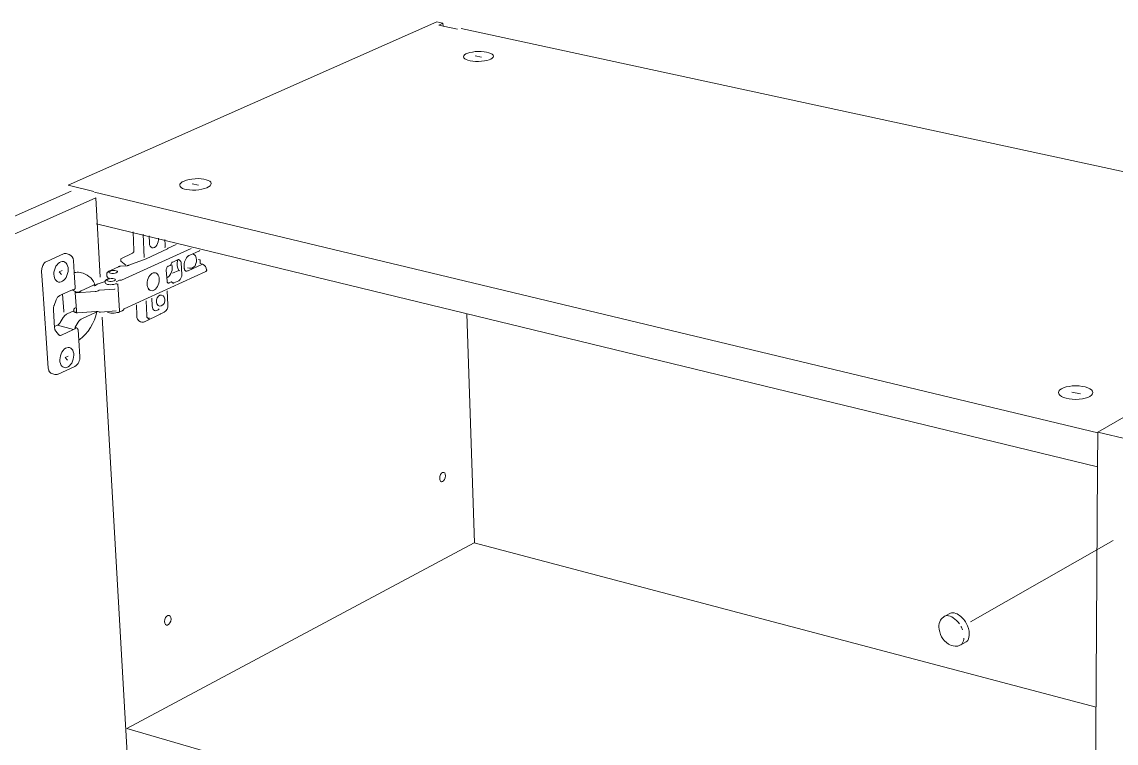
# Model space of a CAD drawing. Header units: metres. Extents: x -11.5 to 7.4, y -3.8 to 5.9.
# Drawn here: x 4.2302 to 4.4628, y -2.3817 to -2.2284 of the extents above; entities that cross this region are included whole.
import ezdxf

# ---------------------------------------------------------------- set-up
doc = ezdxf.new("R2010")
doc.units = ezdxf.units.M
doc.header["$MEASUREMENT"] = 0
doc.layers.add('PDF21_Geometry_Num_Penna__1_Num_Penna__255', color=255, linetype='Continuous', lineweight=18)
doc.layers.add('PDF21_Geometry_Num_Penna__7_Num_Penna__7', color=7, linetype='Continuous', lineweight=18)

msp = doc.modelspace()

# ---------------------------------------------------------------- linework, layer by layer
at = {"layer": 'PDF21_Geometry_Num_Penna__1_Num_Penna__255', "color": 255, "linetype": 'Continuous', "lineweight": 18, "flags": 128}
msp.add_lwpolyline([(4.462202347763844, -2.338647417170725), (4.431847186604298, -2.355934957250742)], dxfattribs=at)
at = {"layer": 'PDF21_Geometry_Num_Penna__7_Num_Penna__7', "color": 7, "linetype": 'Continuous', "lineweight": 18, "flags": 128}
for points in [[(4.240025025170386, -2.26313985980972), (4.3184024960036, -2.228390331760874)], [(4.319724368738543, -2.228676328018025), (4.3184024960036, -2.228391314565882)], [(4.318836650115616, -2.229078172415423), (4.319724860141045, -2.228676450868651)], [(4.319753238635633, -2.229271293599375), (4.318836772966241, -2.229078418116675)], [(4.319753238635633, -2.229271293599375), (4.319724982991669, -2.228676696569904)], [(4.322841211968857, -2.229939109601897), (4.31975274723313, -2.229272030703131)], [(4.32360669421899, -2.229794391564559), (4.530471177693533, -2.274520618944688), (4.530463806655979, -2.274851087128423)], [(4.327880053241755, -2.235903384639879), (4.326586436150773, -2.23562819923781)], [(4.245486104044584, -2.264452395897091), (4.240025393722263, -2.263140351212224)], [(4.267760028180227, -2.263103864576324), (4.266392700713693, -2.262839735730588)], [(4.240699352256085, -2.264409152476766), (4.043073235851018, -2.35179894522776)], [(4.245958833253137, -2.265796136043447), (4.0488744881084, -2.353523768015732)], [(4.458948771786874, -2.31575444873105), (4.245649372526437, -2.264595762577545)], [(4.246868173586227, -2.282676057746649), (4.245959078954391, -2.265796381744699)], [(4.45890552836655, -2.323010375249996), (4.246036106296847, -2.271322202898758)], [(4.253749774247982, -2.277586847717123), (4.253824713129799, -2.277531564935458), (4.253886138442759, -2.277463997091199), (4.253936507199386, -2.277368173602979), (4.253984418943498, -2.277257608039648), (4.253999161018609, -2.277143356957538), (4.254006532056163, -2.27702787736917), (4.253828398648574, -2.273040146051678)], [(4.256180373881888, -2.278520143922267), (4.25596415678026, -2.273555750128682)], [(4.25730568561535, -2.275396175355648), (4.257245488808648, -2.273867913569154)], [(4.260626583735327, -2.274693101223485), (4.260676952491957, -2.275777872250393)], [(4.529787022557763, -2.274709931759237), (4.458948894637501, -2.315635160773279), (4.45890343990591, -2.323226100949119)], [(4.266181151935852, -2.276600602892206), (4.251405907155979, -2.283309475573913)], [(4.256597943159402, -2.278745697671464), (4.261169214950034, -2.276679350143423)], [(4.260676952491957, -2.275777749399768), (4.260676952491957, -2.275876029900507), (4.260672038466918, -2.275981681438801), (4.260659753404326, -2.276079961939541), (4.26065483937929, -2.27617824244028), (4.260629040747844, -2.276283893978574), (4.260598328091364, -2.276411658629535)], [(4.261238871254934, -2.276552199745592), (4.261168846398155, -2.276679964396553), (4.261194645029599, -2.276672593358997)], [(4.262968362366689, -2.275753670677087), (4.261279166260234, -2.276519030076593), (4.261254596135052, -2.276528858126666), (4.261238625553682, -2.276552199745592)], [(4.26575166614762, -2.278054662900642), (4.267964205920514, -2.277044830755547)], [(4.26796396021926, -2.277044585054295), (4.268047498644888, -2.277008958372777)], [(4.235480534816208, -2.279309704895081), (4.235326971533803, -2.279395700333227), (4.235183236301472, -2.279501351871522), (4.235037044056622, -2.279641401585075), (4.234901908368107, -2.279798650386258), (4.234782743260959, -2.27997432678133), (4.234669720685112, -2.280168430770289), (4.234587410765741, -2.280379733846878), (4.234508786365149, -2.280598407961023), (4.234455960596001, -2.280825681618983), (4.234415419889446, -2.281056640795719), (4.234403134826856, -2.281275314909864), (4.234400677814337, -2.281492760517749), (4.234664806660073, -2.285217591495763)], [(4.239617161092319, -2.277673211707148), (4.239483253910063, -2.277648641581964), (4.239335833158952, -2.277648641581964), (4.239194554939139, -2.27767075469463), (4.239048362694293, -2.277730951501333), (4.235480780517459, -2.279309582044455)], [(4.251234776234067, -2.278781201502356), (4.251251975321695, -2.279264004462237), (4.25233183232357, -2.280106759756075)], [(4.251235144785946, -2.27878169290486), (4.253749897098606, -2.277586356314619)], [(4.25253072748694, -2.280233050199525), (4.252583553256086, -2.280233050199525), (4.252653578112865, -2.280217079618156), (4.252719917450861, -2.2802097085806), (4.252785028282601, -2.280202337543044), (4.252845225089304, -2.280182681442897), (4.252898050858454, -2.280166710861526), (4.252948419615082, -2.280151968786415), (4.256598311711281, -2.278745329119586)], [(4.261993788351235, -2.279847053532872), (4.261986417313681, -2.279829854445242), (4.261960618682236, -2.279804055813799), (4.262020815488937, -2.279688576225431), (4.262096982877011, -2.279585381699654), (4.262174378771343, -2.279499386261507), (4.262267745247042, -2.279451474517397)], [(4.262267745247042, -2.279451228816145), (4.263318118098695, -2.278965968843746)], [(4.263248707495046, -2.279129974429354), (4.263292933720383, -2.279094347747836), (4.26330890430175, -2.279034150941133), (4.263318732351825, -2.278966583096875), (4.263394899739898, -2.278940784465432), (4.263472295634232, -2.278940784465432), (4.263548463022303, -2.27895921205932), (4.263613573854043, -2.278994838740837)], [(4.263268240744571, -2.279117689366762), (4.263359150207753, -2.279145945010724)], [(4.263613819555294, -2.278995207292716), (4.263882862426067, -2.279189311281675)], [(4.263882493874188, -2.279189802684179), (4.26394269068089, -2.279259827540956), (4.264002887487594, -2.279353194016658), (4.264036057156593, -2.279461302567471), (4.264048342219187, -2.279580467674617)], [(4.264048096517936, -2.279580836226494), (4.264211487850414, -2.282196326052416)], [(4.267841478145213, -2.278911546016462), (4.268002412465174, -2.278954543735535), (4.267985213377546, -2.278954543735535), (4.267969242796175, -2.278954543735535)], [(4.268121946124198, -2.279777765779851), (4.268086319442681, -2.279048033061863), (4.268086319442681, -2.279030833974233), (4.268076491392607, -2.279025919949196), (4.268076491392607, -2.279014863392863), (4.268069120355053, -2.27900503534279), (4.268060520811236, -2.278997664305234), (4.26805314977368, -2.278980465217605), (4.268045778736125, -2.27897186567379), (4.26803595068605, -2.278966951648753), (4.268018751598422, -2.278966951648753), (4.268018751598422, -2.278954666586161), (4.268002781017051, -2.278954666586161)], [(4.238791727736736, -2.281250867635304), (4.238134476888042, -2.281543252125004), (4.238645535491885, -2.282129249610661)], [(4.242868402907396, -2.281744972852771), (4.242576018417695, -2.281674947995994), (4.24226397782785, -2.281639321314477), (4.241956851263039, -2.281629493264403), (4.241647267685712, -2.28164914936455), (4.241322942033273, -2.281699518121179)], [(4.241323187734526, -2.281699395270553), (4.241539404836152, -2.284904568100909)], [(4.248267073663623, -2.282361805845535), (4.248252331588514, -2.282054679280725)], [(4.248771006931163, -2.281603448931706), (4.248780834981238, -2.281723842545112)], [(4.250772612179341, -2.280442510516726), (4.249008477191074, -2.281243496597749), (4.249028133291223, -2.281233668547676), (4.249044103872592, -2.281233668547676)], [(4.250520154143068, -2.281505045580341), (4.250529982193141, -2.281625439193747)], [(4.251163154319155, -2.280350986800412), (4.251093129462379, -2.280358357837968), (4.251029247136898, -2.280365728875523), (4.250969050330193, -2.280375556925597), (4.250908853523491, -2.280391527506967), (4.250848656716791, -2.280406269582078), (4.250800744972679, -2.280425925682226), (4.250772489328718, -2.280441896263596)], [(4.251163154319155, -2.280358112136716), (4.251035389668194, -2.280375311224345), (4.250916224561047, -2.280401109855789), (4.250817944060309, -2.280441650562344)], [(4.252530481785687, -2.280233050199525), (4.251163154319155, -2.280350986800412)], [(4.25195984062827, -2.289411220462303), (4.269322319590103, -2.281440671852358)], [(4.252948788166959, -2.280151968786415), (4.25296475874833, -2.28014459774886), (4.25298195783596, -2.280151968786415), (4.252888591360254, -2.280182681442897), (4.252780482809445, -2.2802097085806), (4.252660089196038, -2.280226907668229), (4.252543381101411, -2.280240421237081)], [(4.260912088589976, -2.281157255458351), (4.260912088589976, -2.281023348276094), (4.260940344233939, -2.280878384537504), (4.26098457045927, -2.280734649305173), (4.261043538759711, -2.28061057017299), (4.261120934654045, -2.280500004609658), (4.261214301129748, -2.280417694690289), (4.26130521059293, -2.280358726389845)], [(4.261521550545183, -2.283899649980851), (4.261425727056961, -2.283925448612295), (4.261332360581259, -2.283925448612295), (4.26124022261182, -2.283889821930777), (4.261176340286337, -2.283823482592778), (4.261116143479633, -2.283728887610816), (4.261073145760559, -2.283617093541226), (4.26105840368545, -2.283491785902783), (4.2609122114406, -2.281157624010229)], [(4.261305579144809, -2.280358112136716), (4.261746612891876, -2.280159094122719)], [(4.261747104294379, -2.280159094122719), (4.261790102013453, -2.280133295491275), (4.26182327168245, -2.280089069265942), (4.261850298820157, -2.280041157521831)], [(4.261850298820157, -2.28004152607371), (4.261960864383489, -2.279804424365676)], [(4.262226958839237, -2.281841164892869), (4.26358322974944, -2.281224454750732)], [(4.265542328681047, -2.281306150416971), (4.268587795697702, -2.279914252825252), (4.268096393194005, -2.279782802655514)], [(4.245462148172528, -2.284406040260909), (4.24281103166509, -2.285596462826112)], [(4.245618168467452, -2.284211690570698), (4.245600969379822, -2.284254688289772), (4.245584998798449, -2.284297686008844), (4.245555514648229, -2.284324713146548), (4.245532173029304, -2.284355425803029), (4.245495317841527, -2.284379995928214), (4.245462148172528, -2.284405794559657)], [(4.245742861852763, -2.284492404250934), (4.245682665046061, -2.284348669018603), (4.245617554214322, -2.284211076317568)], [(4.246126401506899, -2.284241051870294), (4.245937211542975, -2.284374959052551), (4.245836474029717, -2.284442526896809), (4.24573573651646, -2.284500266690993), (4.245625170953129, -2.284543264410066)], [(4.246126770058778, -2.28424056046779), (4.246227507572035, -2.28417544963605), (4.246328245085293, -2.284115252829347), (4.246438810648623, -2.284072255110274), (4.247894590565823, -2.283628764350689)], [(4.247909578342185, -2.283870902934385), (4.247894836267076, -2.283561319357057)], [(4.248650367616506, -2.28296414246444), (4.248367811176882, -2.282599276105446), (4.248314985407735, -2.282523108717373), (4.248284272751253, -2.282445712823041), (4.248267073663623, -2.282362174397413)], [(4.24831989943277, -2.283316600910216), (4.248329727482844, -2.283434537511103)], [(4.24867014656728, -2.282983184311458), (4.248650490467131, -2.282990555349013), (4.248584151129133, -2.283023725018014), (4.2485067552348, -2.283048295143198), (4.2484465584281, -2.283071636762124)], [(4.248473462715175, -2.283072005314001), (4.248566829190878, -2.28304129265752), (4.248651596122766, -2.283004437469744)], [(4.248821375687792, -2.28287040743686), (4.248796805562609, -2.282898663080823), (4.248753807843535, -2.282930604243563), (4.248703439086906, -2.282963773912563), (4.248670269417904, -2.282983430012711)], [(4.250078628993498, -2.283218197558851), (4.250086000031052, -2.283336134159738)], [(4.250083420167909, -2.284115621381225), (4.250148530999649, -2.284095965281077), (4.250217327350166, -2.284089822749781)], [(4.250217818752672, -2.284089208496652), (4.250301357178298, -2.284089208496652), (4.250368925022554, -2.284106407584281)], [(4.250220275765189, -2.2836435064258), (4.250829614869771, -2.283367092517471), (4.2509733501021, -2.283316723760842), (4.251108485790619, -2.283299524673212), (4.251244849985394, -2.283321637785879)], [(4.250623348668844, -2.284120412555636), (4.250570522899698, -2.284135154630747), (4.250512783105513, -2.284135154630747), (4.250462414348885, -2.284135154630747)], [(4.250983178152177, -2.289826455577925), (4.25062322581822, -2.284120044003759)], [(4.251405538604102, -2.283309475573913), (4.251337970759844, -2.28332913167406), (4.251269174409327, -2.28332913167406)], [(4.261960618682236, -2.283691049618032), (4.261522041947686, -2.283899895682103)], [(4.262080643743763, -2.283710214315676), (4.262045017062244, -2.283690558215528), (4.26200447635569, -2.283684415684232), (4.261960250130358, -2.283690558215528)], [(4.262205337129073, -2.283846947062329), (4.262080029490633, -2.283710582867554)], [(4.262534085404049, -2.283899649980851), (4.262440718928348, -2.28393281964985), (4.262355951996458, -2.283930362637332), (4.262272413570832, -2.283897192968332), (4.262204845726572, -2.283846824211703)], [(4.263585072508828, -2.283424586610403), (4.262534699657179, -2.283900018532729)], [(4.263858538002133, -2.283139081755756), (4.263798341195432, -2.283232448231458), (4.26373814438873, -2.283317215163346), (4.263661977000657, -2.28337372645127), (4.263584581106324, -2.283424095207899)], [(4.264088882925742, -2.282716844154455), (4.263859152255264, -2.283139450307633)], [(4.264211242149162, -2.282196080351163), (4.264201414099087, -2.282329987533421), (4.264182986505201, -2.282465123221937), (4.264148588329942, -2.28258920235412), (4.264088391523238, -2.282716967005081)], [(4.234664683809447, -2.285216977242633), (4.23530473557051, -2.294567138381704)], [(4.240588909543378, -2.285516978471139), (4.238859172730367, -2.286299536958276)], [(4.241051933552484, -2.285372997537557), (4.24102859193356, -2.285365626500001), (4.24101139284593, -2.285365626500001), (4.2409610240893, -2.285372997537557), (4.240918026370226, -2.285382825587631), (4.240860286576043, -2.285401253181519), (4.240800089769341, -2.285423366294185), (4.240588786692749, -2.285516732769888)], [(4.241507955075916, -2.285742409369711), (4.240893701946293, -2.285389828073308)], [(4.241052056403111, -2.285373120388182), (4.241064341465702, -2.285373120388182), (4.241077855034556, -2.285373120388182), (4.241095054122184, -2.285373120388182), (4.241112253209815, -2.285373120388182), (4.241128223791184, -2.285373120388182), (4.241145422878812, -2.285373120388182), (4.241155250928886, -2.285368206363146), (4.241172450016515, -2.285368206363146), (4.241188420597886, -2.285368206363146), (4.241198248647958, -2.28536083532559), (4.241215447735589, -2.28536083532559), (4.241231418316961, -2.28536083532559), (4.241238789354515, -2.285351007275516), (4.241258445454664, -2.28534486474422), (4.241275644542291, -2.28534486474422), (4.241281787073589, -2.285335036694146), (4.241298986161217, -2.285327665656591), (4.241316185248849, -2.285317837606517), (4.241323556286403, -2.285308009556443), (4.241341983880291, -2.285300638518887), (4.241351811930365, -2.285292038975073), (4.241369011017994, -2.285287124950036), (4.241376382055549, -2.285274839887444), (4.241394809649439, -2.285257640799814), (4.241412008737068, -2.285250269762258), (4.241419379774621, -2.285241670218443), (4.241426750812179, -2.285234299180888), (4.241435350355992, -2.285217100093259), (4.241445178406067, -2.285207272043186), (4.241452549443624, -2.28519990100563), (4.241459920481178, -2.285181473411741), (4.241469748531253, -2.285176559386704), (4.241477119568806, -2.285166731336631), (4.241486947618883, -2.285149532249001), (4.241493090150176, -2.285133561667631), (4.241502918200252, -2.285116362580002), (4.241502918200252, -2.285096706479854), (4.241512746250324, -2.285090563948557), (4.24152011728788, -2.285075821873447), (4.24152011728788, -2.285056165773299), (4.241532402350472, -2.285048794735743), (4.241532402350472, -2.28503773817941), (4.241532402350472, -2.2850229961043), (4.241532402350472, -2.28500579701667), (4.241538544881768, -2.284995968966597), (4.241538544881768, -2.284982455397745), (4.241538544881768, -2.284962799297597), (4.241538544881768, -2.284945600209968), (4.241538544881768, -2.284932086641116), (4.241538544881768, -2.284914887553486)], [(4.242472086788165, -2.285756291490439), (4.242371349274906, -2.285795603690735), (4.242258326699057, -2.285831230372253), (4.242157589185799, -2.285845972447364), (4.242013853953468, -2.285861943028734), (4.241860290671063, -2.285853343484919), (4.24171901245125, -2.285828773359734), (4.241610903900437, -2.285793146678217), (4.241507709374662, -2.285742777921588)], [(4.241531910947971, -2.285980002480247), (4.241524539910412, -2.28587680795447), (4.241517168872859, -2.285776070441213)], [(4.24177908640733, -2.289656061759768), (4.241532156649221, -2.285980371032125)], [(4.241752182120251, -2.285838601409809), (4.241759553157806, -2.285936881910548), (4.241769381207879, -2.286037619423805), (4.245759569537888, -2.285728035846477)], [(4.242801203615013, -2.285605799473682), (4.242471963937538, -2.285756905743569)], [(4.245759569537888, -2.285727667294599), (4.24598807170211, -2.2856944976256), (4.246217802372588, -2.285634300818897), (4.246429105449176, -2.285545848368232), (4.246623209438136, -2.28545248189253)], [(4.246623455139387, -2.285452236191278), (4.249982191252148, -2.285195478383097)], [(4.257137748809713, -2.285344127640465), (4.257207773666488, -2.285324471540317), (4.257279027029526, -2.285315871996502)], [(4.237059533911209, -2.288681610594941), (4.237016536192135, -2.288787262133235), (4.236973538473061, -2.288933454378084), (4.236936683285284, -2.289084560647971), (4.236920712703913, -2.289225838867783), (4.236903513616285, -2.289379402150188), (4.236903513616285, -2.289526822901297), (4.236901056603767, -2.289658273071035), (4.237165185449502, -2.293480156043529)], [(4.256739467080466, -2.290841201748057), (4.256598188860655, -2.287681483649294)], [(4.257915147570559, -2.288775468473147), (4.257838980182486, -2.287112070998136)], [(4.238335829063933, -2.292314549304763), (4.23898570887507, -2.29125434840304)], [(4.238986077426947, -2.291253979851162), (4.239108928052872, -2.291075846443572), (4.239235464197574, -2.290906312579797), (4.23936937137983, -2.290765034359984), (4.239516792130939, -2.290647097759098), (4.239660527363272, -2.290538989208284), (4.239814090645677, -2.290466507338989)], [(4.239813967795049, -2.290466998741493), (4.241246406093323, -2.289804833867763)], [(4.241231909719462, -2.289526454349419), (4.24125402283213, -2.289931861414968)], [(4.241731051812593, -2.289149671479711), (4.241587316580263, -2.289197583223821), (4.241459551929301, -2.289255323018005), (4.241356357403525, -2.289322890862263), (4.241282647027969, -2.289381859162707), (4.241237192296378, -2.289459255057039), (4.24123227827134, -2.289526822901297)], [(4.241253531429626, -2.289931861414968), (4.241278101554808, -2.289992058221671), (4.241321099273883, -2.290054712040893), (4.241397266661956, -2.290107537810039), (4.241498004175215, -2.290161592085446), (4.241623311813655, -2.290198447273223), (4.24176704704599, -2.290231616942223)], [(4.24176704704599, -2.290027807753815), (4.241752304970877, -2.289823875714781)], [(4.241779332108578, -2.289655570357265), (4.241786703146136, -2.289785792020745), (4.241792845677432, -2.289893900571558), (4.241792845677432, -2.289979896009704), (4.241792845677432, -2.290037635803889), (4.241786703146136, -2.290070805472888), (4.241776875096061, -2.290060977422815), (4.24176704704599, -2.290027807753815), (4.24176704704599, -2.290045006841444), (4.241776875096061, -2.290060977422815)], [(4.24176704704599, -2.290231739792849), (4.241791617171172, -2.290241567842922), (4.241807587752543, -2.290241567842922), (4.241834614890246, -2.290241567842922), (4.241848128459097, -2.290241567842922), (4.2418751555968, -2.29024648186796), (4.241900954228246, -2.29024648186796)], [(4.241776629394808, -2.290061468825318), (4.241786457444885, -2.290097095506836), (4.241793828482439, -2.290129036669576), (4.241809799063811, -2.290164663351094), (4.24184419723907, -2.290207661070168), (4.241884737945622, -2.290240830739167), (4.241901937033253, -2.290245744764204)], [(4.241901445630747, -2.290246359017333), (4.241941986337302, -2.29026847213), (4.242012011194081, -2.290277071673815)], [(4.242019259381008, -2.290277685926944), (4.246002076673465, -2.289963188324579), (4.246069644517721, -2.289955817287023), (4.246135983855723, -2.289955817287023), (4.246196180662425, -2.289963188324579), (4.246266205519202, -2.289973016374653), (4.246316574275827, -2.289982844424727), (4.246366943032456, -2.289998815006097)], [(4.246045074392537, -2.289955571585772), (4.246027875304907, -2.29004033851766), (4.246002076673465, -2.290121419930769), (4.242933268037882, -2.291520688560042)], [(4.246890163848269, -2.290097218357462), (4.246872964760641, -2.290097218357462), (4.246858222685526, -2.290097218357462), (4.246847166129195, -2.290097218357462), (4.246832424054084, -2.290097218357462), (4.246815224966456, -2.290097218357462), (4.246802939903862, -2.290097218357462), (4.24678942633501, -2.290097218357462), (4.246772227247382, -2.290097218357462), (4.24675502815975, -2.290097218357462), (4.246739057578383, -2.290097218357462), (4.246721858490753, -2.290097218357462), (4.246721858490753, -2.29008493329487), (4.246702202390605, -2.29008493329487), (4.246688688821754, -2.29008493329487), (4.246671489734124, -2.29008493329487), (4.246661661684049, -2.290078790763573), (4.246646919608937, -2.290078790763573), (4.246635863052605, -2.290078790763573), (4.246621120977492, -2.290078790763573), (4.246621120977492, -2.290066505700981), (4.246603921889864, -2.290066505700981), (4.246592865333533, -2.290066505700981), (4.246578123258423, -2.290059134663426), (4.246366820181832, -2.289998937856723)], [(4.24688979529639, -2.290097464058714), (4.250239931865337, -2.28982842118794)], [(4.258027924445157, -2.479232145199914), (4.247290779739407, -2.291200662679511)], [(4.250431333140524, -2.290202992746383), (4.250448532228155, -2.290202992746383), (4.250474330859598, -2.290195621708827), (4.250507500528597, -2.290185793658753), (4.250541898703856, -2.290177194114939), (4.25058489642293, -2.290177194114939), (4.250618066091928, -2.290169823077382), (4.250635265179559, -2.290169823077382)], [(4.250635265179559, -2.290169577376131), (4.250668434848558, -2.290169577376131), (4.250695461986261, -2.290169577376131), (4.250726174642741, -2.290162206338576), (4.250763029830519, -2.290162206338576), (4.25079619949952, -2.290154835301021), (4.250829369168519, -2.290141321732169)], [(4.25083932006922, -2.290140707479039), (4.251408118467248, -2.289869207595747)], [(4.250839565770471, -2.290140093225909), (4.250846936808026, -2.290129036669576), (4.250862907389397, -2.290121665632021), (4.25087273543947, -2.290111837581947), (4.250930475233655, -2.290061468825318), (4.250963644902653, -2.289996357993579), (4.250983301002801, -2.289917733592987), (4.250983301002801, -2.289826824129803)], [(4.251407995616621, -2.289869576147625), (4.251489077029733, -2.289838863491144), (4.251566472924061, -2.289788494734515), (4.251634040768318, -2.289730754940331), (4.251702837118838, -2.289670558133628), (4.25178023301317, -2.289593162239296), (4.25184657235117, -2.289512080826186)], [(4.25184706375367, -2.289511957975561), (4.251864262841302, -2.289486159344116), (4.251890061472745, -2.289468960256487), (4.251907260560376, -2.289439476106265), (4.251923231141747, -2.289437019093747), (4.251940430229373, -2.289428419549932), (4.25195025827945, -2.289421048512377), (4.251960086329523, -2.289411220462303)], [(4.257315267964172, -2.291393169610334), (4.257245243107398, -2.291418968241778), (4.257173989744361, -2.291438624341925), (4.257103964887586, -2.291428796291852), (4.257032711524548, -2.291412825710481), (4.256979885755401, -2.29138334156026), (4.256927059986255, -2.291340343841186), (4.256871777204587, -2.291287518072039), (4.256834922016811, -2.291224864252817), (4.25680175234781, -2.291146239852226), (4.256763668653774, -2.291055330389042), (4.256746469566144, -2.290947221838229), (4.256739098528589, -2.290841570299936)], [(4.259765523698224, -2.290440708707545), (4.259697955853968, -2.290486163439136), (4.259594761328191, -2.290541446220803), (4.259611960415821, -2.290529161158211), (4.259619331453377, -2.290503362526767)], [(4.324777583534672, -2.290443042869438), (4.326440981009682, -2.339144716504465)], [(4.23714331803809, -2.293142316822239), (4.237769856230301, -2.292859760382614)], [(4.237164448345746, -2.293480156043529), (4.237171819383303, -2.293550180900306), (4.237189018470932, -2.293675488538748), (4.237212360089856, -2.293792196633377), (4.237246758265117, -2.293895391159152), (4.237287298971673, -2.294005956722484), (4.237337667728301, -2.29409318066689), (4.23738803648493, -2.294169348054963), (4.237982633514401, -2.294881881685322)], [(4.241210656561176, -2.293811238480395), (4.237769610529048, -2.292859146129484), (4.237894918167493, -2.292794035297745), (4.238014083274637, -2.292703125834561), (4.238134476888042, -2.292592560271229), (4.238237671413819, -2.292466024126528), (4.238335951914557, -2.292314917856641)], [(4.241210410859926, -2.293811729882898), (4.241330804473332, -2.293746619051159), (4.241449969580477, -2.293660623613012), (4.241558078131291, -2.293554972074717)], [(4.241483384950728, -2.293368116272687), (4.241815081640722, -2.293461482748389), (4.241754884834021, -2.293451654698315), (4.241687316989763, -2.293468853785944), (4.241616063626729, -2.293504480467462), (4.241558323832544, -2.293554849224091)], [(4.24154149329679, -2.293298214266536), (4.242198744145485, -2.292230642327257)], [(4.242198989846736, -2.292230642327257), (4.242330440016476, -2.292043909375852), (4.242465575704992, -2.291875604018336), (4.242619138987397, -2.291734325798524), (4.242775159282321, -2.291616389197637), (4.242933636589761, -2.291520565709416)], [(4.257041802470866, -2.291760247280595), (4.257066372596052, -2.29175041923052), (4.257094628240015, -2.291738134167928), (4.25712042687146, -2.291731991636632), (4.257140082971606, -2.291722163586557), (4.257169567121826, -2.29170250748641)], [(4.235305349823641, -2.294567506933582), (4.235823779465038, -2.302011026358313)], [(4.237983002066278, -2.294881881685322), (4.238025999785352, -2.29493225044195), (4.238066540491907, -2.294967877123469), (4.23811076671724, -2.294992447248653), (4.238153764436314, -2.295018245880097), (4.238194305142867, -2.295035444967726), (4.238302413693683, -2.295052644055356), (4.238420350294568, -2.295055101067875), (4.238539515401714, -2.295028073930171), (4.238659909015119, -2.294977705173542)], [(4.238659786164494, -2.294977950874794), (4.241210165158675, -2.293812098434776)], [(4.240034607519208, -2.299448116600288), (4.239377356670516, -2.299740501089988), (4.239888415274359, -2.300326498575645)], [(4.235823656614414, -2.30201053495581), (4.235848226739598, -2.302221838032399), (4.235898595496225, -2.302425770071433), (4.235964934834227, -2.302602674972763), (4.236047244753596, -2.302766066305242), (4.236150439279369, -2.302901201993758), (4.23626469036148, -2.303010539050831), (4.236392455012441, -2.303095305982718), (4.236536190244774, -2.30315795980194)], [(4.23793717878281, -2.303265085547745), (4.237820470688183, -2.303315454304374), (4.237690249024704, -2.303352309492151), (4.237572312423813, -2.303373194098558), (4.237440862254077, -2.303383022148632), (4.237311869096855, -2.303364594554743), (4.237186561458412, -2.303340024429559), (4.236536681647275, -2.303158205503191)], [(4.455270378345462, -2.307481196178829), (4.453384621237527, -2.307131071894946)], [(4.458948771786874, -2.315634546520148), (4.465569192017918, -2.317223005113345)], [(4.458903071354033, -2.323226469500997), (4.457395694173947, -2.560426458034938)], [(4.252535641511976, -2.378614657003812), (4.326387295286152, -2.339146436413228)], [(4.32638766383803, -2.339146559263854), (4.458567566294633, -2.374130732008214)], [(4.462202347763844, -2.338647417170725), (4.431847186604298, -2.355934957250742)], [(4.429822116886569, -2.360839768490755), (4.430971998745216, -2.360205859260987)], [(4.458123338431294, -2.438566745259702), (4.252535272960099, -2.37861441130256)]]:
    msp.add_lwpolyline(points, dxfattribs=at)
for points in [[(4.261243171026841, -2.276663133860802), (4.261221057914172, -2.276663133860802)], [(4.261322409680561, -2.276511904740289), (4.261297839555375, -2.276511904740289)], [(4.266106827307169, -2.276612642253546), (4.266139996976168, -2.276592986153399)], [(4.256633938392799, -2.278745697671464), (4.256616739305169, -2.278745697671464)], [(4.263301901816073, -2.279117689366762), (4.263335071485072, -2.279129974429354)], [(4.267765433607769, -2.278911300315209), (4.267776490164101, -2.278911300315209), (4.267791232239212, -2.278911300315209), (4.267798603276766, -2.278901472265136), (4.267815802364396, -2.278901472265136), (4.267834229958286, -2.278903929277654), (4.26784160099584, -2.278911300315209), (4.267824401908211, -2.278911300315209)], [(4.267808062774963, -2.278911300315209), (4.267790863687333, -2.278911300315209)], [(4.268059906558106, -2.279079359971473), (4.268077105645736, -2.279064617896362)], [(4.250817698359057, -2.280442264815473), (4.250791899727613, -2.2804324367654)], [(4.261891085227962, -2.280082312481516), (4.261883714190407, -2.280067570406406)], [(4.264720335142991, -2.280302952205676), (4.264736305724362, -2.280302952205676), (4.26475350481199, -2.280302952205676), (4.264712964105437, -2.280320151293305)], [(4.248447049830601, -2.283072005314001), (4.248466705930751, -2.283072005314001)], [(4.248650981869638, -2.282963896763188), (4.248663266932226, -2.282971267800743)], [(4.25126880585745, -2.283328640271557), (4.251261434819893, -2.283321269234001)], [(4.249946687421257, -2.285178770697971), (4.249966343521404, -2.285188598748045)], [(4.257279272730777, -2.285315503444624), (4.257279272730777, -2.285341302076068)], [(4.250464994212027, -2.29012621110518), (4.250464994212027, -2.290159380774179), (4.250457623174473, -2.290196235961957)], [(4.241500706888985, -2.293372661745846), (4.241526505520429, -2.293339492076846)]]:
    msp.add_lwpolyline(points, close=True, dxfattribs=at)
for points in [[(4.241323556286403, -2.281699640971805), (4.241152793916369, -2.279129605877476, 0.318434745745857), (4.240274657642265, -2.277843482674678), (4.239617406793569, -2.277672720304644)], [(4.263683353009567, -2.281346813974152), (4.263632984252938, -2.281286617167449), (4.263582615496309, -2.281223963348227, -0.2292840103070918), (4.263292442317876, -2.279167689571513), (4.263234702523691, -2.279129605877476), (4.263249076046925, -2.279129605877476), (4.263268732147074, -2.279117320814884), (4.263282245715924, -2.279109949777328), (4.263301901816073, -2.279109949777328)], [(4.265751543296997, -2.27805441719939), (4.265691346490295, -2.278078987324574), (4.265632378189851, -2.27811952803113), (4.265564810345593, -2.278172353800276), (4.265494785488814, -2.278230093594461), (4.265427217644557, -2.278298889944979), (4.265360878306559, -2.278371371814274), (4.265293310462299, -2.278457367252421), (4.265223285605524, -2.27853967717179), (4.265197609824694, -2.278580217878338, 0.1495321712801198), (4.264678811631429, -2.280319168488298), (4.264678811631429, -2.280389193345074), (4.264678811631429, -2.280507129945962), (4.264693553706541, -2.280626295053108), (4.264710752794169, -2.28073440360392), (4.264726723375539, -2.280835141117178), (4.264751293500721, -2.28092973609914), (4.264777092132167, -2.281020645562324), (4.264809033294906, -2.281099269962914), (4.264842202963907, -2.281164380794654), (4.264877829645426, -2.281224577601357), (4.264902399770609, -2.281270032332949), (4.264960139564796, -2.281337600177207), (4.264995766246312, -2.281360941796133), (4.265137044466124, -2.281387968933836), (4.265272180154641, -2.281390425946355), (4.265408544349418, -2.281353570758578), (4.265542451531674, -2.281305659014467)], [(4.265406210187525, -2.280679735075384), (4.265842944162685, -2.28078538661368, 0.3910273089881257), (4.267186561458415, -2.279801475950654, 0.2234487025040638), (4.267124153340445, -2.278157980277044), (4.267090983671444, -2.278105154507897), (4.26698778914567, -2.277989674919528), (4.266884594619892, -2.277893851431307), (4.266786314119155, -2.277828740599568), (4.266678205568342, -2.27777591483042), (4.266562725979973, -2.277740288148903)], [(4.245819643493967, -2.28446120019195, 0.2415997766250023), (4.24319948534426, -2.281831459693421), (4.242867788654266, -2.281745464255275)], [(4.269467897581823, -2.281137599358203), (4.269485096669451, -2.281128999814388), (4.269492836258884, -2.281108729461111), (4.269492836258884, -2.281188582367961), (4.269475637171256, -2.281248779174664), (4.269458438083625, -2.281296690918774), (4.269432639452182, -2.281347059675404), (4.269405612314477, -2.281382686356921), (4.269362614595403, -2.281414627519662), (4.26932207388885, -2.281440426151105), (4.269389641733108, -2.281397428432032), (4.269432639452182, -2.281332317600293), (4.269458438083625, -2.28123895112459), (4.2694682661337, -2.281138213611333, 0.2857557763017506), (4.268621456769205, -2.279914252825252), (4.268604257681575, -2.279906881787697), (4.268588287100208, -2.279914252825252)], [(4.23914664319503, -2.290088127411144), (4.239120844563585, -2.290010731516812), (4.239103645475955, -2.289927193091183), (4.238858927029117, -2.286299168406397), (4.23824983362579, -2.286575582314733, 0.1879923968096254), (4.237517643895279, -2.287482219934045), (4.237059411060583, -2.288682470549322)], [(4.259765155146349, -2.290440708707545), (4.260484936963637, -2.29008309053548, 0.2873936619186259), (4.261238379852429, -2.288588244119238), (4.26110692968269, -2.285557519177694)], [(4.259594515626938, -2.290541814772681), (4.256278531532002, -2.292159143262969), (4.256170422981189, -2.292204597994561), (4.256056171899079, -2.292237767663561), (4.255955434385822, -2.292257423763708), (4.255858382391342, -2.292266023307523), (4.255760101890603, -2.292259880776227), (4.255674106452457, -2.292237767663561), (4.255405309282935, -2.292180519271878, -0.3139972870036817), (4.254639949883428, -2.290834076411754), (4.254536755357652, -2.288545369250791)], [(4.246112150834289, -2.289956431540153, -0.1944093488484082), (4.24228510813551, -2.296074761263044), (4.242141372903175, -2.293859764477635), (4.242141372903175, -2.293842565390005), (4.242131544853104, -2.29383396584619), (4.242131544853104, -2.293816766758561), (4.242131544853104, -2.29380202468345), (4.242124173815547, -2.293784825595821), (4.242124173815547, -2.293773769039488), (4.24212663082807, -2.293756569951858), (4.242116802777993, -2.293749198914302), (4.242110660246697, -2.293734456839192), (4.242110660246697, -2.293718486257822), (4.242100832196623, -2.293708658207748), (4.24209100414655, -2.293691459120119), (4.242083633108995, -2.293675488538748), (4.242076262071439, -2.29365828945112), (4.242066434021364, -2.293650918413563), (4.242066434021364, -2.293638633350971), (4.242057834477549, -2.293631262313416), (4.242050463439993, -2.293622662769601), (4.242040635389921, -2.293612834719527), (4.242030807339845, -2.293605463681972), (4.24202343630229, -2.293588264594343), (4.242013608252217, -2.293580893556788), (4.242007465720922, -2.293572294012973), (4.241997637670847, -2.293562465962898), (4.241990266633293, -2.293555094925343), (4.241980438583218, -2.293547723887787), (4.241975524558182, -2.293537895837714), (4.241963239495588, -2.293537895837714), (4.241954639951773, -2.29352806778764), (4.241939897876662, -2.293521925256344), (4.241930069826589, -2.29351209720627), (4.241920241776514, -2.293507183181233), (4.241906728207663, -2.293494898118641), (4.241889529120034, -2.293487527081085), (4.241872330032404, -2.293476470524752), (4.241856359451035, -2.293476470524752), (4.241846531400961, -2.293471556499715), (4.24182933231333, -2.293471556499715), (4.241821961275775, -2.29346172844964)], [(4.242285353836762, -2.296074392711165), (4.242516067312238, -2.299577478309387, -0.2900795385440813), (4.24147429400441, -2.301633997787353), (4.237937424484061, -2.303265454099623)], [(4.42638143940632, -2.354776475848282, -0.007242856556846198), (4.426441267661142, -2.354745148938668), (4.42759114951979, -2.354111239708901)], [(4.431612050506279, -2.358572314488077, 0.1176296055071791), (4.430971998745216, -2.356228324545447, 0.1158735626294875), (4.429320886332803, -2.354440847938249)], [(4.425164849657794, -2.357053512199779, 0.11736351307382), (4.425728734030786, -2.35911494570278, 0.1167898533426026), (4.427180828429206, -2.360686205208349)]]:
    msp.add_lwpolyline(points, format="xyb", dxfattribs=at)
at = {"layer": 'PDF21_Geometry_Num_Penna__7_Num_Penna__7', "color": 7, "linetype": 'Continuous', "lineweight": 18}
for centre, radius, start, end in [((4.25963378302213, -2.28073464076153), 0.002532280031766199, 306.4325174415911, 15.72347961954737), ((4.425214351319189, -2.359472243704704), 0.005296775327685133, 35.31421650453189, 56.0927032904574), ((4.425399121424011, -2.359322627875073), 0.005059869185084054, 19.37751033069265, 28.33030131041547)]:
    msp.add_arc(centre, radius, start, end, dxfattribs=at)
for centre, major_axis, ratio, start_param, end_param in [((4.258282008243286, -2.274947571748257), (0.0003610887485372414, 0.001502445651527573), 0.6053457244189865, 2.015239480786623, 5.258272546044256), ((4.249001516357565, -2.281690695379532), (0.0007335649119371013, 0.000400478450442332), 0.4830387810789242, 1.303777902900662, 3.04342295781479), ((4.248428980326075, -2.283369707300532), (0.00052700335368705, 0.0002094618302312946), 0.4877630243585613, 1.345682298768907, 3.071704962945661), ((4.249213731042893, -2.283809063637343), (0.001304127840338509, 6.326848426008169e-05), 0.3523630325857316, 3.138957117619177, 5.42476755317786), ((4.258828746341024, -2.288492312301877), (0.0003076520154925431, 0.001329900893076718), 0.6469423932834513, 1.931508420586504, 4.130300939228972), ((4.249496058152209, -2.289973956129734), (-0.001166133394305824, 2.006602223936135e-06), 0.3271822884236243, 0.02114048118959655, 2.50142315857505)]:
    msp.add_ellipse(centre, major_axis=major_axis, ratio=ratio, start_param=start_param, end_param=end_param, dxfattribs=at)
for centre, major_axis, ratio in [((4.238524717295713, -2.281537267175235), (0.000563825004030072, 0.002179835311995504), 0.6467635756692603), ((4.249648222683225, -2.28155221095389), (0.0008763985859143729, 5.28204263479104e-05), 0.3562488307147357), ((4.258110135814919, -2.28363625573148), (0.0004966799248382612, 0.001892705465503574), 0.6348248570981574), ((4.249199436780611, -2.283265183913006), (0.0008814569047297383, 5.274554038381396e-05), 0.3555277483856308), ((4.239759100759876, -2.299767647701891), (0.0005789504151758604, 0.002116989055668928), 0.6434508780585922), ((4.319646552825301, -2.325176873943299), (0.0002506099154651055, 0.000998982013201477), 0.5686928291777117), ((4.261223939912682, -2.355622345120612), (0.0002937138855383382, 0.001034095024252224), 0.5987746164782196)]:
    msp.add_ellipse(centre, major_axis=major_axis, ratio=ratio, dxfattribs=at)
for points in [[(4.327234104650646, -2.234687040592606), (4.325483483231228, -2.234722667274124), (4.324069472526844, -2.235223897827894), (4.324081757589441, -2.235808666807291)], [(4.330438048974742, -2.235683359168849), (4.330423306899631, -2.235097361683192), (4.328985954576321, -2.234652642417347), (4.327234104650643, -2.234687040592607)], [(4.324081757589438, -2.235808666807291), (4.324096499664549, -2.236392207280431), (4.325531394975345, -2.236838155052534), (4.327284473407277, -2.236802528371018)], [(4.327284473407273, -2.236802528371016), (4.329038780345469, -2.236766901689498), (4.330450334037334, -2.236266899641988), (4.330438048974736, -2.23568335916885)], [(4.267030418312864, -2.261738011317302), (4.265187658924006, -2.261846119868115), (4.263722050956732, -2.262477572085363), (4.263762591663292, -2.26314465098413)], [(4.263762591663289, -2.263144650984131), (4.263803132369841, -2.263814186895416), (4.265328937143819, -2.264265048692558), (4.2671741535452, -2.264154483129228)], [(4.270441980194772, -2.262746614956138), (4.270403896500737, -2.26207953605737), (4.26887563471424, -2.261626217247711), (4.267030418312864, -2.261738011317301)], [(4.267174153545197, -2.264154483129226), (4.269019369946571, -2.264043917565894), (4.270481292395068, -2.263413693854905), (4.270441980194775, -2.262746614956138)], [(4.259902502146131, -2.28646968507518), (4.259412328148693, -2.286381232624514), (4.258920925644995, -2.286837008446692), (4.258802989044112, -2.287486888257832)], [(4.260575723576196, -2.287803842872714), (4.260693660177083, -2.287153963061576), (4.260391447637307, -2.286558137525845), (4.259902502146128, -2.286469685075179)], [(4.258802989044112, -2.28748688825783), (4.258685052443225, -2.288134311056449), (4.258987264983, -2.2887325936047), (4.25947743898044, -2.288821046055366)], [(4.259477438980435, -2.288821046055364), (4.259968841484131, -2.288909498506029), (4.260461472494084, -2.288453722683852), (4.260575723576192, -2.287803842872714)], [(4.454238433087699, -2.305775046685997), (4.452237196391399, -2.305775046685997), (4.450613111116684, -2.306421240978357), (4.450613111116684, -2.307219770046863)], [(4.450613111116684, -2.307219770046863), (4.450613111116684, -2.30801584210285), (4.452237196391398, -2.308664493407727), (4.454238433087701, -2.308664493407727)], [(4.457866212071234, -2.307214856021826), (4.457866212071234, -2.306418783965839), (4.456239669784001, -2.30577258967348), (4.454238433087705, -2.305775046685997)], [(4.454238433087699, -2.308664493407729), (4.456242126796518, -2.308664493407729), (4.457866212071236, -2.308013385090331), (4.457866212071236, -2.307214856021827)], [(4.428010561556693, -2.354010870747521), (4.427879111386954, -2.354001042697447), (4.42772800511707, -2.354036669378964), (4.427590412416038, -2.354111608260778)], [(4.429320640631547, -2.354440479386377), (4.428968059335149, -2.354200920665825), (4.428519654550524, -2.354054728420975), (4.428011052959194, -2.354010502195643)], [(4.425519887966713, -2.35561370286395), (4.425265587171047, -2.356102648355128), (4.425145193557647, -2.356595279365082), (4.425164849657797, -2.357053512199777)], [(4.426381439406319, -2.354776475848279), (4.425999373959693, -2.35498532191235), (4.425692247394885, -2.355287534452123), (4.425520256518594, -2.35561431711708)], [(4.426861171100549, -2.354646745587303), (4.426729720930808, -2.354634460524712), (4.426578614660924, -2.354671315712488), (4.42644102195989, -2.354745026088042)], [(4.428168916013512, -2.355076231375533), (4.427818791729626, -2.354834215642464), (4.427370386945002, -2.354688023397615), (4.426861785353674, -2.3546462541848)], [(4.431283302231309, -2.359903892422467), (4.431517946926819, -2.359453030625326), (4.431628512490153, -2.358997254803148), (4.431614998921306, -2.35857219163745)], [(4.4271803370267, -2.36068620520835), (4.427559945460805, -2.360945420029049), (4.428043976926944, -2.361103897336491), (4.428593119224828, -2.361149352068086)], [(4.428593610627329, -2.361149229217457), (4.428963391011358, -2.361179941873938), (4.429383540152021, -2.361079204360681), (4.429764377092379, -2.36087035829661)], [(4.429764377092384, -2.36087035829661), (4.429833107598556, -2.36087035829661), (4.429870885202932, -2.360761021239537), (4.429940053487456, -2.360761021239537)], [(4.429764499943012, -2.360870849699114), (4.429786476131062, -2.360870849699114), (4.429800784797743, -2.360840137042634), (4.429822239737197, -2.360840137042634)], [(4.429822239737193, -2.360840137042632), (4.42995860393197, -2.360762741148301), (4.43007162650782, -2.360654632597488), (4.430131823314516, -2.360539153009118)], [(4.43013157761327, -2.360539767262248), (4.430325681602231, -2.360165072853181), (4.430436247165565, -2.359791606950373), (4.430460817290749, -2.359434111628934)], [(4.430971384492086, -2.360206227812865), (4.43111020569938, -2.360131288931052), (4.43122077126271, -2.360021951873979), (4.431283425081936, -2.359904015273092)]]:
    msp.add_open_spline(points, degree=3, dxfattribs=at)

doc.saveas('drawing.dxf')
